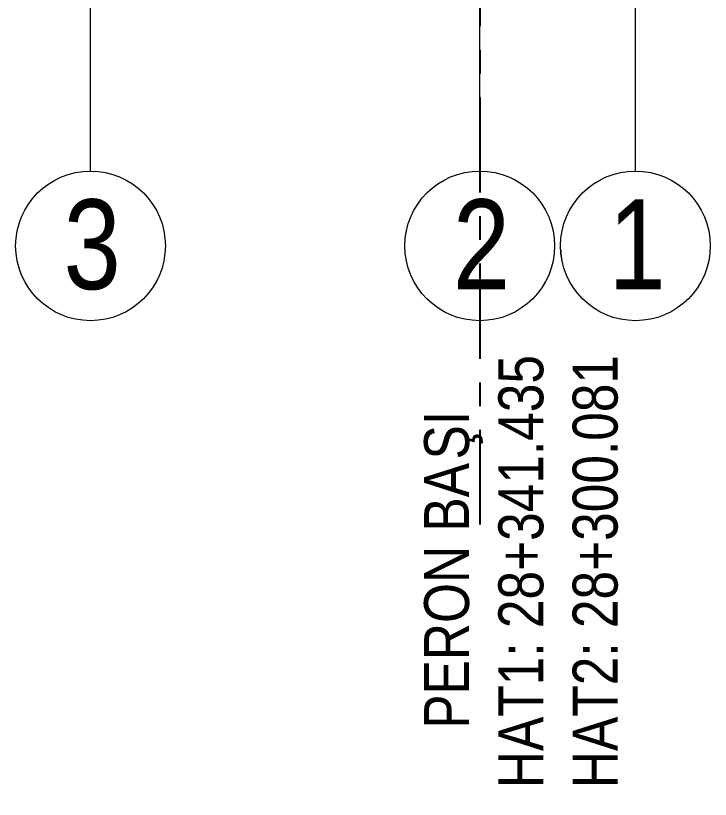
# Model space of a CAD drawing. Header units: metres. Extents: x -201 to 705, y -63 to 42.
# Drawn here: x 418.92 to 442.12, y -49.96 to -23.77 of the extents above; entities that cross this region are included whole.
import ezdxf

# ---------------------------------------------------------------- set-up
doc = ezdxf.new("R2010")
doc.units = ezdxf.units.M
doc.linetypes.add('Grid Line', pattern=[11.1125, 6.35, -1.5875, 1.5875, -1.5875])
doc.linetypes.add('Grid Line 1_4_', pattern=[5.55625, 3.175, -0.79375, 0.79375, -0.79375])
doc.layers.add('A_GRID', color=7, linetype='Continuous', lineweight=9)
doc.layers.add('A_GRID_BALOON', color=7, linetype='Continuous', lineweight=9)
doc.styles.add('Arial Narrow', font='ARIALN.TTF', dxfattribs={"height": 1.5})
doc.styles.add('Arial Narrow_1', font='ARIALN.TTF', dxfattribs={"height": 3})

# ---------------------------------------------------------------- blocks, each defined once
blk = doc.blocks.new('Grid - Aks Sembolü-236857-_7_76 _10_76_ BİLET HOLÜ _FFL__ANAHTAR PLAN')
at = {"layer": 'A_GRID_BALOON', "color": 253, "true_color": 0xaaaaaa}
blk.add_circle((0, 0), 0.005, dxfattribs=at)

msp = doc.modelspace()

# ---------------------------------------------------------------- linework, layer by layer
at = {"layer": 'A_GRID', "color": 253, "linetype": 'Grid Line', "true_color": 0xaaaaaa}
for p, q in [((434.424, -28.963), (434.424, 14.252)), ((421.424, -28.963), (421.424, 13.652)), ((439.624, -28.963), (439.624, 13.652))]:
    msp.add_line(p, q, dxfattribs=at)

# ---------------------------------------------------------------- block references
at = {"layer": 'A_GRID_BALOON', "color": 253, "true_color": 0xaaaaaa, "xscale": 499.9999999999995, "yscale": 499.9999999999995, "zscale": 499.9999999999995}
msp.add_blockref('Grid - Aks Sembolü-236857-_7_76 _10_76_ BİLET HOLÜ _FFL__ANAHTAR PLAN', (421.424, -31.463), dxfattribs=at)

# ---------------------------------------------------------------- texts
at = {"layer": 'A_GRID_BALOON', "color": 253, "true_color": 0xaaaaaa, "insert": (420.524, -29.91), "char_height": 3, "width": 2.32489, "attachment_point": 1, "style": 'Arial Narrow_1'}
msp.add_mtext('\\fArial Narrow|b0|i0|c162|p34|;3', dxfattribs=at)
at = {"layer": 'A_GRID_BALOON', "color": 253, "true_color": 0xaaaaaa, "char_height": 1.5, "attachment_point": 1, "rotation": 90, "style": 'Arial Narrow', "bg_fill": 3, "box_fill_scale": 1.25, "bg_fill_color": 256, "bg_fill_true_color": 13158600, "bg_fill_transparency": 0}
for s, insert, width in [('HAT1: 28+341.435', (435.046, -49.581), 17.71729), ('HAT2: 28+300.081', (437.527, -49.581), 17.71729), ('PERON BA', (432.566, -47.596), 10.90295)]:
    msp.add_mtext(s, dxfattribs=dict(at, insert=insert, width=width))

# ---------------------------------------------------------------- next in the draw order: block references
at = {"layer": 'A_GRID_BALOON', "color": 253, "true_color": 0xaaaaaa, "xscale": 499.9999999999995, "yscale": 499.9999999999995, "zscale": 499.9999999999995}
for p in [(434.424, -31.463), (439.624, -31.463)]:
    msp.add_blockref('Grid - Aks Sembolü-236857-_7_76 _10_76_ BİLET HOLÜ _FFL__ANAHTAR PLAN', p, dxfattribs=at)

# ---------------------------------------------------------------- next in the draw order: texts
at = {"layer": 'A_GRID_BALOON', "color": 253, "true_color": 0xaaaaaa, "char_height": 3, "width": 2.32489, "attachment_point": 1, "style": 'Arial Narrow_1'}
for s, insert in [('\\fArial Narrow|b0|i0|c162|p34|;2', (433.524, -29.91)), ('\\fArial Narrow|b0|i0|c162|p34|;1', (438.724, -29.91))]:
    msp.add_mtext(s, dxfattribs=dict(at, insert=insert))
at = {"layer": 'A_GRID_BALOON', "color": 253, "true_color": 0xaaaaaa, "insert": (432.566, -38.6), "char_height": 1.5, "width": 2.00422, "attachment_point": 1, "rotation": 90, "style": 'Arial Narrow', "bg_fill": 3, "box_fill_scale": 1.25, "bg_fill_color": 256, "bg_fill_true_color": 13158600, "bg_fill_transparency": 0}
msp.add_mtext('ŞI', dxfattribs=at)

# ---------------------------------------------------------------- next in the draw order: linework, layer by layer
at = {"layer": 'A_GRID', "color": 21, "linetype": 'Grid Line 1_4_', "lineweight": 25, "true_color": 0xffaaaa}
msp.add_line((434.424, 29.062), (434.424, -40.769), dxfattribs=at)

doc.saveas('drawing.dxf')
